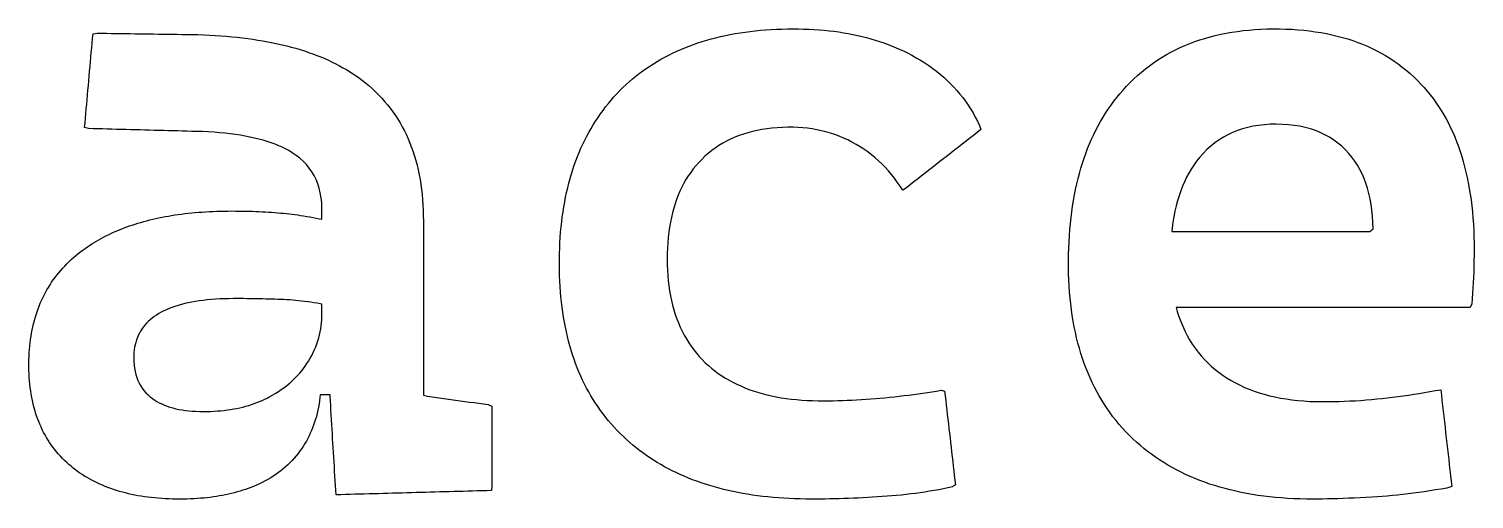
# Model space of a CAD drawing. Header units: millimetres. Extents: x 0 to 200, y 0 to 31.
# Drawn here: x 147.6 to 200, y 6.8 to 23.9 of the extents above; entities that cross this region are included whole.
import ezdxf

# ---------------------------------------------------------------- set-up
doc = ezdxf.new("R2010")
doc.units = ezdxf.units.MM
doc.layers.add('OUTLINE', color=7, linetype='Continuous')

msp = doc.modelspace()

# ---------------------------------------------------------------- linework, layer by layer
at = {"layer": 'OUTLINE'}
for points in [[(158.5339, 10.3907), (158.5236, 10.5612), (158.5207, 10.6097), (158.4184, 10.6097), (158.3051, 10.6097), (158.1918, 10.6097), (158.1669, 10.6097), (158.1563, 10.5131), (158.1406, 10.3941), (158.1225, 10.2771), (158.102, 10.1621), (158.0789, 10.0489), (158.0535, 9.9378), (158.0256, 9.8285), (157.9952, 9.7212), (157.9625, 9.6158), (157.9272, 9.5124), (157.8895, 9.4109), (157.8494, 9.3113), (157.8068, 9.2137), (157.7618, 9.118), (157.7144, 9.0243), (157.6645, 8.9324), (157.6121, 8.8426), (157.5573, 8.7546), (157.4968, 8.6637), (157.4321, 8.5725), (157.365, 8.4836), (157.2955, 8.397), (157.2235, 8.3128), (157.149, 8.2309), (157.0721, 8.1513), (156.9928, 8.0741), (156.911, 7.9992), (156.8268, 7.9266), (156.7401, 7.8563), (156.651, 7.7884), (156.5594, 7.7228), (156.4654, 7.6595), (156.369, 7.5986), (156.2701, 7.54), (156.1687, 7.4837), (156.0649, 7.4298), (155.9587, 7.3781), (155.85, 7.3288), (155.7454, 7.2845), (155.6511, 7.247), (155.5554, 7.2111), (155.4582, 7.1768), (155.3595, 7.1441), (155.2594, 7.113), (155.1578, 7.0835), (155.0547, 7.0556), (154.9502, 7.0292), (154.8442, 7.0045), (154.7368, 6.9814), (154.6279, 6.9598), (154.5175, 6.9399), (154.4057, 6.9215), (154.2924, 6.9048), (154.1776, 6.8896), (154.0614, 6.8761), (153.9437, 6.8641), (153.8245, 6.8537), (153.7039, 6.8449), (153.5818, 6.8378), (153.4583, 6.8322), (153.3333, 6.8282), (153.2068, 6.8258), (153.0788, 6.825), (152.9434, 6.8259), (152.8095, 6.8285), (152.6773, 6.8328), (152.5466, 6.8389), (152.4175, 6.8467), (152.2901, 6.8563), (152.1642, 6.8676), (152.0399, 6.8806), (151.9173, 6.8954), (151.7962, 6.9119), (151.6768, 6.9302), (151.5589, 6.9502), (151.4427, 6.9719), (151.328, 6.9954), (151.215, 7.0206), (151.1035, 7.0476), (150.9936, 7.0763), (150.8854, 7.1067), (150.7787, 7.1389), (150.6737, 7.1728), (150.5702, 7.2085), (150.4684, 7.2458), (150.3681, 7.285), (150.2695, 7.3258), (150.1725, 7.3685), (150.077, 7.4128), (149.9832, 7.4589), (149.8909, 7.5067), (149.8003, 7.5563), (149.7112, 7.6076), (149.6238, 7.6606), (149.538, 7.7154), (149.4537, 7.7719), (149.3711, 7.8302), (149.29, 7.8902), (149.2106, 7.9519), (149.1328, 8.0154), (149.0565, 8.0806), (148.9774, 8.1517), (148.899, 8.2259), (148.8229, 8.3018), (148.7491, 8.3793), (148.6776, 8.4586), (148.6085, 8.5396), (148.5416, 8.6222), (148.477, 8.7065), (148.4147, 8.7926), (148.3548, 8.8803), (148.2971, 8.9697), (148.2417, 9.0608), (148.1887, 9.1536), (148.1379, 9.2481), (148.0894, 9.3442), (148.0433, 9.4421), (147.9994, 9.5417), (147.9579, 9.6429), (147.9186, 9.7459), (147.8817, 9.8505), (147.847, 9.9569), (147.8147, 10.0649), (147.7847, 10.1746), (147.7569, 10.286), (147.7315, 10.3991), (147.7083, 10.5139), (147.6875, 10.6304), (147.669, 10.7486), (147.6528, 10.8685), (147.6388, 10.99), (147.6272, 11.1133), (147.6179, 11.2382), (147.6109, 11.3649), (147.6062, 11.4932), (147.6037, 11.6233), (147.6036, 11.7533), (147.6057, 11.8807), (147.61, 12.0066), (147.6164, 12.1312), (147.6251, 12.2543), (147.6359, 12.376), (147.6489, 12.4962), (147.6642, 12.615), (147.6816, 12.7324), (147.7011, 12.8484), (147.7229, 12.9629), (147.7469, 13.076), (147.773, 13.1877), (147.8014, 13.2979), (147.8319, 13.4067), (147.8646, 13.5141), (147.8995, 13.62), (147.9366, 13.7246), (147.9759, 13.8277), (148.0174, 13.9293), (148.0611, 14.0295), (148.1069, 14.1283), (148.155, 14.2257), (148.2052, 14.3217), (148.2576, 14.4162), (148.3122, 14.5092), (148.369, 14.6009), (148.428, 14.6911), (148.4891, 14.7799), (148.5525, 14.8673), (148.618, 14.9532), (148.6858, 15.0377), (148.7557, 15.1208), (148.8278, 15.2024), (148.9021, 15.2826), (148.9786, 15.3614), (149.0573, 15.4388), (149.1381, 15.5147), (149.2212, 15.5892), (149.3064, 15.6623), (149.3939, 15.7339), (149.4835, 15.8041), (149.5669, 15.8667), (149.6442, 15.9226), (149.7228, 15.9774), (149.8026, 16.031), (149.8837, 16.0835), (149.9661, 16.1348), (150.0496, 16.1851), (150.1345, 16.2342), (150.2205, 16.2822), (150.3079, 16.3291), (150.3964, 16.3748), (150.4863, 16.4194), (150.5773, 16.4629), (150.6696, 16.5052), (150.7632, 16.5464), (150.858, 16.5865), (150.9541, 16.6255), (151.0514, 16.6633), (151.15, 16.7), (151.2498, 16.7356), (151.3509, 16.7701), (151.4532, 16.8034), (151.5567, 16.8356), (151.6615, 16.8667), (151.7676, 16.8966), (151.8749, 16.9254), (151.9835, 16.9531), (152.0933, 16.9797), (152.2043, 17.0051), (152.3166, 17.0294), (152.4302, 17.0526), (152.545, 17.0747), (152.6611, 17.0956), (152.7784, 17.1154), (152.8969, 17.134), (153.0167, 17.1516), (153.1378, 17.168), (153.2601, 17.1833), (153.3836, 17.1974), (153.5084, 17.2105), (153.6344, 17.2224), (153.7617, 17.2331), (153.8903, 17.2428), (154.0201, 17.2513), (154.1511, 17.2587), (154.2834, 17.265), (154.4169, 17.2701), (154.5517, 17.2741), (154.6878, 17.277), (154.8251, 17.2787), (154.9636, 17.2794), (155.0922, 17.2791), (155.2187, 17.2781), (155.3439, 17.2765), (155.4675, 17.2743), (155.5898, 17.2713), (155.7105, 17.2677), (155.8299, 17.2635), (155.9477, 17.2586), (156.0642, 17.253), (156.1792, 17.2468), (156.2927, 17.24), (156.4048, 17.2324), (156.5154, 17.2242), (156.6246, 17.2154), (156.7324, 17.2059), (156.8386, 17.1957), (156.9435, 17.1849), (157.0469, 17.1734), (157.1488, 17.1613), (157.2494, 17.1485), (157.3484, 17.135), (157.4505, 17.1202), (157.5652, 17.1025), (157.6793, 17.0838), (157.7929, 17.0641), (157.9059, 17.0433), (158.0184, 17.0215), (158.1303, 16.9988), (158.2284, 16.9778), (158.2284, 17.0377), (158.2284, 17.2085), (158.2275, 17.3886), (158.2182, 17.5775), (158.1984, 17.7594), (158.1683, 17.9342), (158.1278, 18.102), (158.077, 18.2628), (158.0157, 18.4165), (157.9441, 18.5632), (157.8622, 18.7029), (157.7698, 18.8355), (157.6671, 18.9611), (157.554, 19.0797), (157.4305, 19.1913), (157.2967, 19.2958), (157.1525, 19.3933), (157.0256, 19.4686), (156.9089, 19.5312), (156.7869, 19.591), (156.6596, 19.6477), (156.5269, 19.7016), (156.3888, 19.7525), (156.2455, 19.8005), (156.0968, 19.8456), (155.9427, 19.8878), (155.7834, 19.927), (155.6187, 19.9633), (155.4486, 19.9967), (155.2733, 20.0271), (155.0926, 20.0546), (154.9065, 20.0792), (154.7152, 20.1009), (154.5185, 20.1196), (154.3164, 20.1355), (154.109, 20.1483), (153.8963, 20.1583), (153.6865, 20.1651), (153.5158, 20.1697), (153.345, 20.1742), (153.1742, 20.1787), (153.0034, 20.1832), (152.8327, 20.1878), (152.6619, 20.1923), (152.4911, 20.1968), (152.3203, 20.2014), (152.1496, 20.2059), (151.9788, 20.2104), (151.808, 20.215), (151.6373, 20.2195), (151.4665, 20.224), (151.2957, 20.2286), (151.1249, 20.2331), (150.9542, 20.2376), (150.7834, 20.2421), (150.6126, 20.2467), (150.4419, 20.2512), (150.2711, 20.2557), (150.1003, 20.2603), (149.9295, 20.2648), (149.7588, 20.2693), (149.6229, 20.305), (149.6382, 20.4751), (149.6534, 20.6453), (149.6686, 20.8154), (149.6839, 20.9856), (149.6991, 21.1557), (149.7144, 21.3259), (149.7296, 21.496), (149.7448, 21.6662), (149.7601, 21.8363), (149.7753, 22.0065), (149.7906, 22.1766), (149.8058, 22.3468), (149.8211, 22.5169), (149.8363, 22.6871), (149.8515, 22.8572), (149.8668, 23.0274), (149.882, 23.1975), (149.8973, 23.3677), (149.9125, 23.5378), (149.9277, 23.708), (150.0764, 23.7302), (150.2473, 23.7279), (150.4181, 23.7256), (150.5889, 23.7233), (150.7597, 23.721), (150.9305, 23.7187), (151.1013, 23.7164), (151.2722, 23.7141), (151.443, 23.7118), (151.6138, 23.7096), (151.7846, 23.7073), (151.9554, 23.705), (152.1262, 23.7027), (152.2971, 23.7004), (152.4679, 23.6981), (152.6387, 23.6958), (152.8095, 23.6935), (152.9803, 23.6912), (153.1511, 23.6889), (153.322, 23.6866), (153.5166, 23.6836), (153.7316, 23.6784), (153.9437, 23.671), (154.153, 23.6616), (154.3594, 23.6501), (154.563, 23.6365), (154.7638, 23.6208), (154.9618, 23.603), (155.1569, 23.5831), (155.3492, 23.5612), (155.5387, 23.5371), (155.7253, 23.511), (155.9092, 23.4828), (156.0901, 23.4525), (156.2683, 23.4201), (156.4436, 23.3856), (156.6161, 23.349), (156.7858, 23.3104), (156.9526, 23.2696), (157.1166, 23.2268), (157.2778, 23.1818), (157.4361, 23.1348), (157.5917, 23.0857), (157.7443, 23.0345), (157.8942, 22.9812), (158.0412, 22.9259), (158.1854, 22.8684), (158.3268, 22.8089), (158.4653, 22.7472), (158.601, 22.6835), (158.7339, 22.6177), (158.8639, 22.5498), (158.9912, 22.4798), (159.1156, 22.4078), (159.2371, 22.3336), (159.3558, 22.2573), (159.4717, 22.179), (159.5848, 22.0986), (159.695, 22.0161), (159.8024, 21.9315), (159.9274, 21.8275), (160.0502, 21.7193), (160.169, 21.6081), (160.2839, 21.494), (160.3949, 21.3769), (160.5019, 21.257), (160.605, 21.1341), (160.7041, 21.0082), (160.7994, 20.8795), (160.8906, 20.7478), (160.978, 20.6132), (161.0614, 20.4756), (161.1409, 20.3352), (161.2165, 20.1918), (161.2881, 20.0454), (161.3558, 19.8962), (161.4195, 19.744), (161.4794, 19.5889), (161.5353, 19.4308), (161.5872, 19.2698), (161.6352, 19.1059), (161.6793, 18.9391), (161.7195, 18.7693), (161.7557, 18.5967), (161.788, 18.421), (161.8163, 18.2425), (161.8407, 18.061), (161.8612, 17.8766), (161.8778, 17.6893), (161.8904, 17.499), (161.8991, 17.3058), (161.9038, 17.1097), (161.9048, 16.9192), (161.9048, 16.7484), (161.9048, 16.5775), (161.9048, 16.4067), (161.9048, 16.2359), (161.9048, 16.065), (161.9048, 15.8942), (161.9048, 15.7234), (161.9048, 15.5525), (161.9048, 15.3817), (161.9048, 15.2109), (161.9048, 15.04), (161.9048, 14.8692), (161.9048, 14.6984), (161.9048, 14.5275), (161.9048, 14.3567), (161.9048, 14.1859), (161.9048, 14.015), (161.9048, 13.8442), (161.9048, 13.6734), (161.9048, 13.5026), (161.9048, 13.3317), (161.9048, 13.1609), (161.9048, 12.9901), (161.9048, 12.8192), (161.9048, 12.6484), (161.9048, 12.4776), (161.9048, 12.3067), (161.9048, 12.1359), (161.9048, 11.9651), (161.9048, 11.7942), (161.9048, 11.6234), (161.9048, 11.4526), (161.9048, 11.2817), (161.9048, 11.1109), (161.9048, 10.9401), (161.9048, 10.7692), (161.9048, 10.5984), (162.0545, 10.5581), (162.2238, 10.5348), (162.393, 10.5116), (162.5623, 10.4883), (162.7315, 10.465), (162.9007, 10.4418), (163.07, 10.4185), (163.2392, 10.3952), (163.4085, 10.3719), (163.5777, 10.3487), (163.7469, 10.3254), (163.9162, 10.3021), (164.0854, 10.2789), (164.2547, 10.2556), (164.3863, 10.1995), (164.3863, 10.0287), (164.3863, 9.8578), (164.3863, 9.687), (164.3863, 9.5162), (164.3863, 9.3453), (164.3863, 9.1745), (164.3863, 9.0037), (164.3863, 8.8328), (164.3863, 8.662), (164.3863, 8.4912), (164.3863, 8.3203), (164.3863, 8.1495), (164.3863, 7.9787), (164.3863, 7.8078), (164.3863, 7.637), (164.3863, 7.4662), (164.3863, 7.2953), (164.3756, 7.1349), (164.2048, 7.1302), (164.034, 7.1256), (163.8632, 7.1209), (163.6925, 7.1162), (163.5217, 7.1115), (163.3509, 7.1068), (163.1802, 7.1021), (163.0094, 7.0974), (162.8386, 7.0928), (162.6679, 7.0881), (162.4971, 7.0834), (162.3263, 7.0787), (162.1556, 7.074), (161.9848, 7.0693), (161.814, 7.0646), (161.6433, 7.06), (161.4725, 7.0553), (161.3017, 7.0506), (161.131, 7.0459), (160.9602, 7.0412), (160.7894, 7.0365), (160.6187, 7.0318), (160.4479, 7.0271), (160.2771, 7.0225), (160.1063, 7.0178), (159.9356, 7.0131), (159.7648, 7.0084), (159.594, 7.0037), (159.4233, 6.999), (159.2525, 6.9943), (159.0817, 6.9897), (158.911, 6.985), (158.7402, 6.9803), (158.7299, 7.1508), (158.7196, 7.3213), (158.7093, 7.4919), (158.699, 7.6624), (158.6886, 7.8329), (158.6783, 8.0034), (158.668, 8.1739), (158.6577, 8.3445), (158.6474, 8.515), (158.6371, 8.6855), (158.6268, 8.856), (158.6164, 9.0265), (158.6061, 9.1971), (158.5958, 9.3676), (158.5855, 9.5381), (158.5752, 9.7086), (158.5649, 9.8791), (158.5546, 10.0497), (158.5443, 10.2202)], [(176.3069, 6.8266), (176.1397, 6.8254), (175.9733, 6.825), (175.7685, 6.8262), (175.5659, 6.8299), (175.3655, 6.836), (175.1674, 6.8446), (174.9714, 6.8556), (174.7776, 6.8691), (174.5861, 6.885), (174.3968, 6.9034), (174.2096, 6.9242), (174.0247, 6.9474), (173.842, 6.9731), (173.6615, 7.0013), (173.4832, 7.0319), (173.3071, 7.065), (173.1332, 7.1005), (172.9616, 7.1384), (172.7921, 7.1788), (172.6248, 7.2217), (172.4598, 7.267), (172.297, 7.3148), (172.1363, 7.365), (171.9779, 7.4176), (171.8217, 7.4727), (171.6677, 7.5302), (171.5159, 7.5902), (171.3663, 7.6527), (171.2189, 7.7176), (171.0737, 7.7849), (170.9308, 7.8547), (170.79, 7.927), (170.6515, 8.0016), (170.5151, 8.0788), (170.381, 8.1584), (170.2491, 8.2404), (170.1193, 8.3249), (169.9918, 8.4118), (169.8665, 8.5012), (169.7434, 8.593), (169.6226, 8.6873), (169.5039, 8.784), (169.3874, 8.8832), (169.2731, 8.9848), (169.1588, 9.0911), (169.0449, 9.2019), (168.9339, 9.315), (168.8257, 9.4303), (168.7205, 9.5481), (168.618, 9.6681), (168.5185, 9.7905), (168.4218, 9.9151), (168.328, 10.0421), (168.237, 10.1715), (168.1489, 10.3031), (168.0636, 10.4371), (167.9813, 10.5734), (167.9018, 10.712), (167.8251, 10.8529), (167.7513, 10.9962), (167.6804, 11.1418), (167.6123, 11.2897), (167.5471, 11.4399), (167.4848, 11.5924), (167.4253, 11.7473), (167.3687, 11.9045), (167.315, 12.064), (167.2641, 12.2258), (167.2161, 12.39), (167.1709, 12.5565), (167.1286, 12.7253), (167.0892, 12.8964), (167.0526, 13.0698), (167.0189, 13.2456), (166.9881, 13.4237), (166.9601, 13.6041), (166.935, 13.7868), (166.9128, 13.9718), (166.8934, 14.1592), (166.8769, 14.3489), (166.8632, 14.5409), (166.8524, 14.7353), (166.8445, 14.9319), (166.8394, 15.1309), (166.8372, 15.3322), (166.8378, 15.5343), (166.8412, 15.7342), (166.8474, 15.9317), (166.8564, 16.1271), (166.8682, 16.3201), (166.8827, 16.5109), (166.9001, 16.6994), (166.9202, 16.8856), (166.943, 17.0696), (166.9687, 17.2513), (166.9972, 17.4307), (167.0284, 17.6078), (167.0624, 17.7827), (167.0992, 17.9553), (167.1388, 18.1256), (167.1811, 18.2937), (167.2262, 18.4595), (167.2742, 18.623), (167.3248, 18.7842), (167.3783, 18.9432), (167.4346, 19.0999), (167.4936, 19.2543), (167.5554, 19.4065), (167.62, 19.5564), (167.6874, 19.704), (167.7576, 19.8493), (167.8305, 19.9924), (167.9062, 20.1332), (167.9847, 20.2717), (168.066, 20.408), (168.1501, 20.5419), (168.2369, 20.6737), (168.3265, 20.8031), (168.419, 20.9303), (168.5141, 21.0551), (168.6121, 21.1778), (168.7129, 21.2981), (168.8164, 21.4162), (168.9227, 21.532), (169.0318, 21.6455), (169.1428, 21.7559), (169.2561, 21.8634), (169.3717, 21.9681), (169.4897, 22.07), (169.6101, 22.1692), (169.7328, 22.2655), (169.8579, 22.3591), (169.9853, 22.4499), (170.1151, 22.5379), (170.2472, 22.6232), (170.3817, 22.7056), (170.5186, 22.7853), (170.6578, 22.8622), (170.7993, 22.9363), (170.9433, 23.0077), (171.0895, 23.0762), (171.2382, 23.142), (171.3892, 23.205), (171.5425, 23.2652), (171.6982, 23.3226), (171.8563, 23.3773), (172.0167, 23.4291), (172.1795, 23.4782), (172.3446, 23.5245), (172.5121, 23.568), (172.682, 23.6088), (172.8542, 23.6467), (173.0287, 23.6819), (173.2056, 23.7143), (173.3849, 23.7439), (173.5665, 23.7707), (173.7505, 23.7948), (173.9369, 23.8161), (174.1256, 23.8346), (174.3166, 23.8503), (174.51, 23.8632), (174.7058, 23.8733), (174.9039, 23.8807), (175.1044, 23.8853), (175.3072, 23.8871), (175.5015, 23.8861), (175.6921, 23.8822), (175.8804, 23.8754), (176.0667, 23.8658), (176.2507, 23.8534), (176.4326, 23.8381), (176.6123, 23.8199), (176.7899, 23.7988), (176.9653, 23.7749), (177.1385, 23.7481), (177.3096, 23.7185), (177.4785, 23.686), (177.6452, 23.6507), (177.8097, 23.6124), (177.9721, 23.5713), (178.1324, 23.5274), (178.2904, 23.4806), (178.4463, 23.4309), (178.6001, 23.3784), (178.7517, 23.323), (178.9011, 23.2647), (179.0483, 23.2036), (179.1934, 23.1396), (179.3363, 23.0728), (179.477, 23.0031), (179.6165, 22.93), (179.776, 22.8414), (179.9312, 22.7495), (180.0822, 22.6543), (180.2289, 22.5559), (180.3713, 22.4542), (180.5094, 22.3493), (180.6432, 22.2412), (180.7727, 22.1297), (180.898, 22.0151), (181.019, 21.8971), (181.1357, 21.776), (181.2481, 21.6515), (181.3563, 21.5238), (181.4602, 21.3929), (181.5597, 21.2587), (181.655, 21.1213), (181.7461, 20.9806), (181.8328, 20.8366), (181.9153, 20.6894), (181.9935, 20.539), (182.0674, 20.3853), (182.1195, 20.2329), (181.9844, 20.1274), (181.8494, 20.0219), (181.7144, 19.9164), (181.5794, 19.8109), (181.4444, 19.7054), (181.3093, 19.5999), (181.1743, 19.4944), (181.0393, 19.389), (180.9043, 19.2835), (180.7693, 19.178), (180.6342, 19.0725), (180.4992, 18.967), (180.3642, 18.8615), (180.2292, 18.756), (180.0942, 18.6505), (179.9591, 18.545), (179.8241, 18.4395), (179.6891, 18.334), (179.5541, 18.2285), (179.4191, 18.1231), (179.2865, 18.0337), (179.1894, 18.1843), (179.0887, 18.3299), (178.9842, 18.4707), (178.8761, 18.6067), (178.7643, 18.7377), (178.6488, 18.8638), (178.5296, 18.9851), (178.4068, 19.1014), (178.2802, 19.2129), (178.15, 19.3195), (178.0161, 19.4212), (177.8785, 19.518), (177.7372, 19.6099), (177.5923, 19.6969), (177.443, 19.7794), (177.2911, 19.8564), (177.1371, 19.9274), (176.9811, 19.9925), (176.823, 20.0517), (176.6628, 20.105), (176.5006, 20.1524), (176.3362, 20.1939), (176.1699, 20.2295), (176.0014, 20.2592), (175.8309, 20.283), (175.6583, 20.3008), (175.4836, 20.3128), (175.3068, 20.3189), (175.1188, 20.319), (174.9231, 20.3136), (174.7315, 20.3026), (174.5441, 20.2861), (174.3609, 20.2639), (174.1819, 20.2363), (174.007, 20.203), (173.8363, 20.1642), (173.6698, 20.1198), (173.5074, 20.0698), (173.3493, 20.0143), (173.1953, 19.9532), (173.0455, 19.8866), (172.8998, 19.8144), (172.7583, 19.7366), (172.6211, 19.6533), (172.4879, 19.5644), (172.359, 19.4699), (172.2342, 19.3698), (172.1136, 19.2642), (171.9972, 19.1531), (171.8871, 19.0386), (171.7855, 18.9237), (171.6886, 18.8045), (171.5964, 18.6811), (171.509, 18.5535), (171.4264, 18.4216), (171.3484, 18.2855), (171.2752, 18.1451), (171.2068, 18.0005), (171.1431, 17.8516), (171.0841, 17.6985), (171.0299, 17.5412), (170.9804, 17.3796), (170.9356, 17.2138), (170.8956, 17.0438), (170.8603, 16.8695), (170.8298, 16.6909), (170.804, 16.5082), (170.7829, 16.3211), (170.7666, 16.1299), (170.755, 15.9344), (170.7482, 15.7346), (170.7461, 15.5308), (170.7488, 15.3291), (170.7562, 15.1313), (170.7684, 14.9375), (170.7854, 14.7476), (170.8071, 14.5616), (170.8337, 14.3795), (170.865, 14.2014), (170.901, 14.0273), (170.9419, 13.857), (170.9875, 13.6907), (171.0379, 13.5283), (171.0931, 13.3698), (171.153, 13.2153), (171.2178, 13.0647), (171.2873, 12.9181), (171.3615, 12.7753), (171.4406, 12.6365), (171.5244, 12.5017), (171.613, 12.3707), (171.7064, 12.2437), (171.8045, 12.1207), (171.9074, 12.0015), (172.0151, 11.8863), (172.1276, 11.775), (172.2422, 11.6699), (172.3571, 11.5721), (172.4757, 11.4781), (172.5979, 11.388), (172.7239, 11.3018), (172.8535, 11.2196), (172.9869, 11.1412), (173.1239, 11.0667), (173.2647, 10.9962), (173.4091, 10.9295), (173.5572, 10.8667), (173.709, 10.8078), (173.8645, 10.7529), (174.0238, 10.7018), (174.1867, 10.6546), (174.3533, 10.6113), (174.5235, 10.572), (174.6975, 10.5365), (174.8752, 10.5049), (175.0566, 10.4772), (175.2417, 10.4535), (175.4304, 10.4336), (175.6229, 10.4176), (175.819, 10.4056), (176.0189, 10.3974), (176.2224, 10.3931), (176.4148, 10.3925), (176.5864, 10.3936), (176.7579, 10.396), (176.9294, 10.3996), (177.1007, 10.4045), (177.2719, 10.4106), (177.443, 10.418), (177.6141, 10.4266), (177.7851, 10.4365), (177.9559, 10.4476), (178.1267, 10.46), (178.2974, 10.4736), (178.468, 10.4885), (178.6393, 10.5047), (178.8128, 10.5221), (178.9857, 10.5405), (179.1579, 10.5598), (179.3295, 10.5801), (179.5004, 10.6013), (179.6706, 10.6234), (179.8403, 10.6464), (180.0092, 10.6704), (180.1775, 10.6953), (180.3452, 10.7211), (180.5122, 10.7479), (180.6786, 10.7756), (180.8029, 10.7477), (180.8224, 10.5774), (180.842, 10.4072), (180.8616, 10.237), (180.8812, 10.0668), (180.9007, 9.8965), (180.9203, 9.7263), (180.9399, 9.5561), (180.9595, 9.3859), (180.979, 9.2157), (180.9986, 9.0454), (181.0182, 8.8752), (181.0378, 8.705), (181.0573, 8.5348), (181.0769, 8.3645), (181.0965, 8.1943), (181.1161, 8.0241), (181.1356, 7.8539), (181.1552, 7.6837), (181.1748, 7.5134), (181.1944, 7.3432), (181.0878, 7.2656), (180.9234, 7.2311), (180.7583, 7.1983), (180.5923, 7.167), (180.4256, 7.1373), (180.2581, 7.1092), (180.0898, 7.0827), (179.9207, 7.0577), (179.7509, 7.0342), (179.5802, 7.0124), (179.4088, 6.9921), (179.2366, 6.9734), (179.0636, 6.9562), (178.8898, 6.9407), (178.7153, 6.9267), (178.5398, 6.9142), (178.364, 6.9027), (178.189, 6.892), (178.0146, 6.8821), (177.8408, 6.873), (177.6677, 6.8646), (177.4953, 6.8571), (177.3235, 6.8504), (177.1524, 6.8444), (176.982, 6.8393), (176.8122, 6.8349), (176.6431, 6.8313), (176.4747, 6.8286)], [(189.2766, 13.7739), (189.2016, 13.7739), (189.24, 13.6358), (189.2989, 13.4512), (189.364, 13.2717), (189.4352, 13.0974), (189.5126, 12.9282), (189.5961, 12.7642), (189.6858, 12.6053), (189.7817, 12.4515), (189.8837, 12.3029), (189.9919, 12.1594), (190.1062, 12.021), (190.2267, 11.8878), (190.3534, 11.7597), (190.484, 11.6387), (190.6167, 11.5256), (190.7541, 11.4177), (190.8964, 11.315), (191.0434, 11.2176), (191.1953, 11.1255), (191.3519, 11.0386), (191.5133, 10.9569), (191.6794, 10.8805), (191.8504, 10.8094), (192.0261, 10.7434), (192.2067, 10.6828), (192.392, 10.6273), (192.5821, 10.5771), (192.7769, 10.5322), (192.9766, 10.4925), (193.1811, 10.458), (193.3903, 10.4288), (193.6043, 10.4049), (193.8231, 10.3861), (194.0467, 10.3727), (194.2751, 10.3644), (194.5082, 10.3614), (194.7096, 10.3623), (194.9078, 10.3651), (195.1053, 10.3698), (195.3022, 10.3766), (195.4984, 10.3852), (195.694, 10.3959), (195.889, 10.4085), (196.0833, 10.423), (196.2769, 10.4395), (196.4699, 10.458), (196.6622, 10.4784), (196.8528, 10.5003), (197.044, 10.5236), (197.2359, 10.5482), (197.4284, 10.5743), (197.6215, 10.6018), (197.8153, 10.6308), (198.0098, 10.6611), (198.2049, 10.6929), (198.4006, 10.7261), (198.597, 10.7607), (198.7905, 10.7921), (198.8127, 10.5974), (198.8349, 10.4027), (198.8571, 10.2079), (198.8793, 10.0132), (198.9015, 9.8185), (198.9237, 9.6238), (198.9459, 9.4291), (198.9681, 9.2344), (198.9903, 9.0397), (199.0125, 8.845), (199.0347, 8.6503), (199.0569, 8.4555), (199.0791, 8.2608), (199.1013, 8.0661), (199.1235, 7.8714), (199.1457, 7.6767), (199.1679, 7.482), (199.1901, 7.2873), (199.0132, 7.2267), (198.8049, 7.1905), (198.599, 7.1563), (198.3955, 7.124), (198.1944, 7.0937), (197.9957, 7.0653), (197.7995, 7.0389), (197.6056, 7.0144), (197.4141, 6.9919), (197.2251, 6.9713), (197.0384, 6.9527), (196.8542, 6.936), (196.6723, 6.9213), (196.4929, 6.9085), (196.2945, 6.8962), (196.0774, 6.8839), (195.8648, 6.8727), (195.6566, 6.8627), (195.4529, 6.8538), (195.2537, 6.8462), (195.059, 6.8397), (194.8687, 6.8344), (194.6829, 6.8303), (194.5016, 6.8273), (194.3247, 6.8256), (194.1524, 6.825), (193.9196, 6.8267), (193.6897, 6.8318), (193.4628, 6.8402), (193.2388, 6.8521), (193.0178, 6.8673), (192.7997, 6.8859), (192.5846, 6.9079), (192.3724, 6.9332), (192.1631, 6.962), (191.9568, 6.9941), (191.7535, 7.0296), (191.553, 7.0685), (191.3556, 7.1108), (191.161, 7.1565), (190.9694, 7.2055), (190.7808, 7.258), (190.5951, 7.3138), (190.4123, 7.373), (190.2325, 7.4356), (190.0556, 7.5015), (189.8817, 7.5709), (189.7107, 7.6436), (189.5427, 7.7197), (189.3776, 7.7992), (189.2154, 7.8821), (189.0562, 7.9684), (188.8999, 8.058), (188.7466, 8.151), (188.5962, 8.2474), (188.4488, 8.3472), (188.3043, 8.4504), (188.1627, 8.5569), (188.0241, 8.6669), (187.8884, 8.7802), (187.7557, 8.8969), (187.6259, 9.017), (187.4973, 9.1423), (187.372, 9.271), (187.2504, 9.4028), (187.1324, 9.5376), (187.0181, 9.6756), (186.9075, 9.8165), (186.8005, 9.9606), (186.6973, 10.1077), (186.5976, 10.2579), (186.5017, 10.4111), (186.4094, 10.5675), (186.3208, 10.7268), (186.2359, 10.8893), (186.1546, 11.0548), (186.077, 11.2234), (186.0031, 11.395), (185.9329, 11.5697), (185.8663, 11.7475), (185.8034, 11.9284), (185.7442, 12.1123), (185.6886, 12.2993), (185.6367, 12.4893), (185.5885, 12.6824), (185.5439, 12.8786), (185.5031, 13.0779), (185.4658, 13.2802), (185.4323, 13.4856), (185.4024, 13.694), (185.3762, 13.9055), (185.3537, 14.1201), (185.3349, 14.3377), (185.3197, 14.5585), (185.3082, 14.7822), (185.3003, 15.0091), (185.2961, 15.239), (185.2956, 15.4723), (185.2985, 15.7051), (185.3047, 15.9349), (185.3143, 16.1615), (185.3272, 16.3851), (185.3435, 16.6057), (185.3631, 16.8231), (185.386, 17.0375), (185.4123, 17.2489), (185.442, 17.4572), (185.475, 17.6624), (185.5113, 17.8645), (185.551, 18.0636), (185.594, 18.2596), (185.6403, 18.4525), (185.69, 18.6424), (185.7431, 18.8292), (185.7995, 19.0129), (185.8592, 19.1936), (185.9223, 19.3712), (185.9887, 19.5458), (186.0585, 19.7172), (186.1316, 19.8856), (186.208, 20.051), (186.2878, 20.2132), (186.371, 20.3724), (186.4574, 20.5286), (186.5473, 20.6817), (186.6404, 20.8317), (186.737, 20.9786), (186.8368, 21.1225), (186.94, 21.2633), (187.0466, 21.401), (187.1565, 21.5357), (187.2708, 21.6685), (187.3976, 21.808), (187.5277, 21.9428), (187.6611, 22.0732), (187.7977, 22.199), (187.9375, 22.3203), (188.0806, 22.4371), (188.2269, 22.5494), (188.3765, 22.6571), (188.5294, 22.7604), (188.6855, 22.859), (188.8448, 22.9532), (189.0074, 23.0429), (189.1733, 23.128), (189.3424, 23.2086), (189.5147, 23.2847), (189.6903, 23.3562), (189.8692, 23.4233), (190.0513, 23.4858), (190.2366, 23.5438), (190.4252, 23.5972), (190.6171, 23.6462), (190.8122, 23.6906), (191.0105, 23.7305), (191.2121, 23.7659), (191.417, 23.7967), (191.6251, 23.8231), (191.8365, 23.8449), (192.0511, 23.8622), (192.2689, 23.8749), (192.49, 23.8831), (192.7144, 23.8869), (192.9421, 23.886), (193.1674, 23.8807), (193.3893, 23.8708), (193.6078, 23.8563), (193.8227, 23.8374), (194.0342, 23.8138), (194.2423, 23.7857), (194.4469, 23.7531), (194.648, 23.716), (194.8457, 23.6742), (195.0399, 23.628), (195.2306, 23.5772), (195.4179, 23.5219), (195.6017, 23.462), (195.7821, 23.3975), (195.959, 23.3286), (196.1324, 23.2551), (196.3024, 23.177), (196.4689, 23.0944), (196.632, 23.0072), (196.7916, 22.9155), (196.9477, 22.8193), (197.1004, 22.7185), (197.2497, 22.6132), (197.3954, 22.5033), (197.5377, 22.3889), (197.6766, 22.27), (197.8119, 22.1465), (197.9439, 22.0184), (198.0723, 21.8858), (198.1908, 21.756), (198.3025, 21.6261), (198.4106, 21.4928), (198.5151, 21.3561), (198.6161, 21.2158), (198.7135, 21.0721), (198.8074, 20.9248), (198.8977, 20.7741), (198.9845, 20.6199), (199.0677, 20.4623), (199.1473, 20.3011), (199.2234, 20.1365), (199.296, 19.9684), (199.3649, 19.7968), (199.4304, 19.6217), (199.4922, 19.4431), (199.5506, 19.2611), (199.6053, 19.0755), (199.6565, 18.8865), (199.7042, 18.6941), (199.7482, 18.4981), (199.7888, 18.2986), (199.8258, 18.0957), (199.8592, 17.8893), (199.8891, 17.6794), (199.9154, 17.466), (199.9381, 17.2491), (199.9573, 17.0288), (199.973, 16.805), (199.9851, 16.5777), (199.9936, 16.3469), (199.9986, 16.1126), (200, 15.8779), (199.999, 15.6708), (199.9965, 15.466), (199.9924, 15.2636), (199.9867, 15.0636), (199.9794, 14.8659), (199.9705, 14.6706), (199.9601, 14.4777), (199.9481, 14.2871), (199.9344, 14.0989), (199.9192, 13.9131), (199.8591, 13.7739), (199.6631, 13.7739), (199.4671, 13.7739), (199.2712, 13.7739), (199.0752, 13.7739), (198.8792, 13.7739), (198.6833, 13.7739), (198.4873, 13.7739), (198.2913, 13.7739), (198.0953, 13.7739), (197.8994, 13.7739), (197.7034, 13.7739), (197.5074, 13.7739), (197.3115, 13.7739), (197.1155, 13.7739), (196.9195, 13.7739), (196.7235, 13.7739), (196.5276, 13.7739), (196.3316, 13.7739), (196.1356, 13.7739), (195.9397, 13.7739), (195.7437, 13.7739), (195.5477, 13.7739), (195.3517, 13.7739), (195.1558, 13.7739), (194.9598, 13.7739), (194.7638, 13.7739), (194.5679, 13.7739), (194.3719, 13.7739), (194.1759, 13.7739), (193.98, 13.7739), (193.784, 13.7739), (193.588, 13.7739), (193.392, 13.7739), (193.1961, 13.7739), (193.0001, 13.7739), (192.8041, 13.7739), (192.6082, 13.7739), (192.4122, 13.7739), (192.2162, 13.7739), (192.0202, 13.7739), (191.8243, 13.7739), (191.6283, 13.7739), (191.4323, 13.7739), (191.2364, 13.7739), (191.0404, 13.7739), (190.8444, 13.7739), (190.6484, 13.7739), (190.4525, 13.7739), (190.2565, 13.7739), (190.0605, 13.7739), (189.8646, 13.7739), (189.6686, 13.7739), (189.4726, 13.7739)], [(189.0517, 16.6597), (189.0381, 16.535), (189.1705, 16.535), (189.3664, 16.535), (189.5624, 16.535), (189.7584, 16.535), (189.9543, 16.535), (190.1503, 16.535), (190.3463, 16.535), (190.5423, 16.535), (190.7382, 16.535), (190.9342, 16.535), (191.1302, 16.535), (191.3261, 16.535), (191.5221, 16.535), (191.7181, 16.535), (191.9141, 16.535), (192.11, 16.535), (192.306, 16.535), (192.502, 16.535), (192.6979, 16.535), (192.8939, 16.535), (193.0899, 16.535), (193.2859, 16.535), (193.4818, 16.535), (193.6778, 16.535), (193.8738, 16.535), (194.0697, 16.535), (194.2657, 16.535), (194.4617, 16.535), (194.6577, 16.535), (194.8536, 16.535), (195.0496, 16.535), (195.2456, 16.535), (195.4415, 16.535), (195.6375, 16.535), (195.8335, 16.535), (196.0295, 16.535), (196.2254, 16.535), (196.3386, 16.6337), (196.3318, 16.8643), (196.3175, 17.088), (196.2959, 17.3047), (196.2668, 17.5145), (196.2303, 17.7175), (196.1864, 17.9134), (196.1351, 18.1025), (196.0763, 18.2846), (196.0101, 18.4599), (195.9366, 18.6282), (195.8555, 18.7895), (195.7671, 18.944), (195.6713, 19.0915), (195.568, 19.2321), (195.4573, 19.3658), (195.3336, 19.4983), (195.199, 19.6261), (195.0574, 19.7444), (194.9091, 19.8533), (194.754, 19.9528), (194.592, 20.0428), (194.4232, 20.1233), (194.2476, 20.1945), (194.0651, 20.2562), (193.8758, 20.3085), (193.6798, 20.3513), (193.4768, 20.3847), (193.2671, 20.4087), (193.0505, 20.4232), (192.8272, 20.4283), (192.6083, 20.4239), (192.3956, 20.4101), (192.189, 20.3868), (191.9884, 20.3541), (191.7937, 20.3118), (191.6051, 20.2602), (191.4224, 20.199), (191.2458, 20.1284), (191.0752, 20.0483), (190.9105, 19.9587), (190.7519, 19.8597), (190.5993, 19.7512), (190.4527, 19.6332), (190.312, 19.5058), (190.1774, 19.3689), (190.0488, 19.2226), (189.9372, 19.0814), (189.8396, 18.945), (189.7472, 18.803), (189.6601, 18.6553), (189.5783, 18.502), (189.5018, 18.3431), (189.4306, 18.1786), (189.3647, 18.0084), (189.3041, 17.8326), (189.2488, 17.6512), (189.1988, 17.4642), (189.1541, 17.2715), (189.1147, 17.0732), (189.0806, 16.8693)], [(158.2284, 13.8997), (158.1648, 13.9115), (158.05, 13.9316), (157.9362, 13.9504), (157.8234, 13.9678), (157.7116, 13.9838), (157.6007, 13.9984), (157.4909, 14.0116), (157.3821, 14.0235), (157.2742, 14.034), (157.1674, 14.0431), (157.0616, 14.0508), (156.9567, 14.0572), (156.8516, 14.0622), (156.7428, 14.0668), (156.6333, 14.0712), (156.5232, 14.0752), (156.4126, 14.0789), (156.3013, 14.0823), (156.1894, 14.0854), (156.077, 14.0882), (155.9639, 14.0907), (155.8502, 14.0929), (155.7359, 14.0948), (155.621, 14.0964), (155.5055, 14.0977), (155.3894, 14.0987), (155.2727, 14.0994), (155.1554, 14.0997), (155.0251, 14.0998), (154.8547, 14.098), (154.6884, 14.0938), (154.5263, 14.0872), (154.3682, 14.0782), (154.2142, 14.0668), (154.0644, 14.053), (153.9186, 14.0367), (153.777, 14.018), (153.6395, 13.9969), (153.506, 13.9734), (153.3767, 13.9474), (153.2515, 13.9191), (153.1303, 13.8883), (153.0133, 13.8551), (152.9004, 13.8195), (152.7916, 13.7815), (152.6869, 13.741), (152.5863, 13.6982), (152.4898, 13.6529), (152.3975, 13.6052), (152.3092, 13.555), (152.225, 13.5025), (152.145, 13.4475), (152.069, 13.3902), (151.9971, 13.3304), (151.9294, 13.2681), (151.8658, 13.2035), (151.8062, 13.1364), (151.7508, 13.067), (151.6995, 12.9951), (151.6522, 12.9208), (151.6091, 12.8441), (151.5701, 12.7649), (151.5352, 12.6833), (151.5044, 12.5994), (151.4777, 12.513), (151.4551, 12.4241), (151.4366, 12.3329), (151.4223, 12.2392), (151.412, 12.1432), (151.4058, 12.0447), (151.4038, 11.9438), (151.4068, 11.8153), (151.416, 11.6911), (151.4313, 11.5712), (151.4528, 11.4555), (151.4804, 11.3442), (151.5142, 11.2371), (151.554, 11.1343), (151.6001, 11.0358), (151.6522, 10.9416), (151.7105, 10.8516), (151.7749, 10.766), (151.8455, 10.6846), (151.9222, 10.6076), (152.005, 10.5348), (152.0861, 10.472), (152.1641, 10.4183), (152.2459, 10.3678), (152.3316, 10.3206), (152.4211, 10.2767), (152.5145, 10.2361), (152.6118, 10.1988), (152.7129, 10.1647), (152.8179, 10.1339), (152.9267, 10.1065), (153.0394, 10.0823), (153.1559, 10.0614), (153.2763, 10.0437), (153.4005, 10.0294), (153.5286, 10.0184), (153.6606, 10.0106), (153.7964, 10.0061), (153.9346, 10.0049), (154.0642, 10.0063), (154.1919, 10.0099), (154.3177, 10.0157), (154.4414, 10.0236), (154.5633, 10.0338), (154.6831, 10.0461), (154.801, 10.0606), (154.917, 10.0773), (155.0309, 10.0962), (155.143, 10.1173), (155.253, 10.1405), (155.3612, 10.166), (155.4673, 10.1936), (155.5715, 10.2234), (155.6738, 10.2555), (155.774, 10.2897), (155.8724, 10.326), (155.9687, 10.3646), (156.0632, 10.4054), (156.1556, 10.4483), (156.2461, 10.4934), (156.342, 10.5447), (156.4495, 10.6057), (156.5538, 10.6686), (156.655, 10.7332), (156.7531, 10.7998), (156.848, 10.8681), (156.9397, 10.9383), (157.0283, 11.0103), (157.1137, 11.0841), (157.196, 11.1598), (157.2751, 11.2374), (157.3511, 11.3167), (157.4239, 11.3979), (157.4936, 11.4809), (157.5601, 11.5658), (157.6234, 11.6525), (157.6836, 11.741), (157.7407, 11.8313), (157.8007, 11.9338), (157.8576, 12.0383), (157.9105, 12.1433), (157.9593, 12.2487), (158.0041, 12.3546), (158.0447, 12.461), (158.0813, 12.5678), (158.1139, 12.675), (158.1424, 12.7827), (158.1668, 12.8909), (158.1871, 12.9995), (158.2034, 13.1086), (158.2156, 13.2182), (158.2238, 13.3282), (158.2279, 13.4386), (158.2284, 13.5506), (158.2284, 13.6639), (158.2284, 13.7772), (158.2284, 13.7918), (158.2284, 13.8905)]]:
    msp.add_lwpolyline(points, close=True, dxfattribs=at)

doc.saveas('drawing.dxf')
